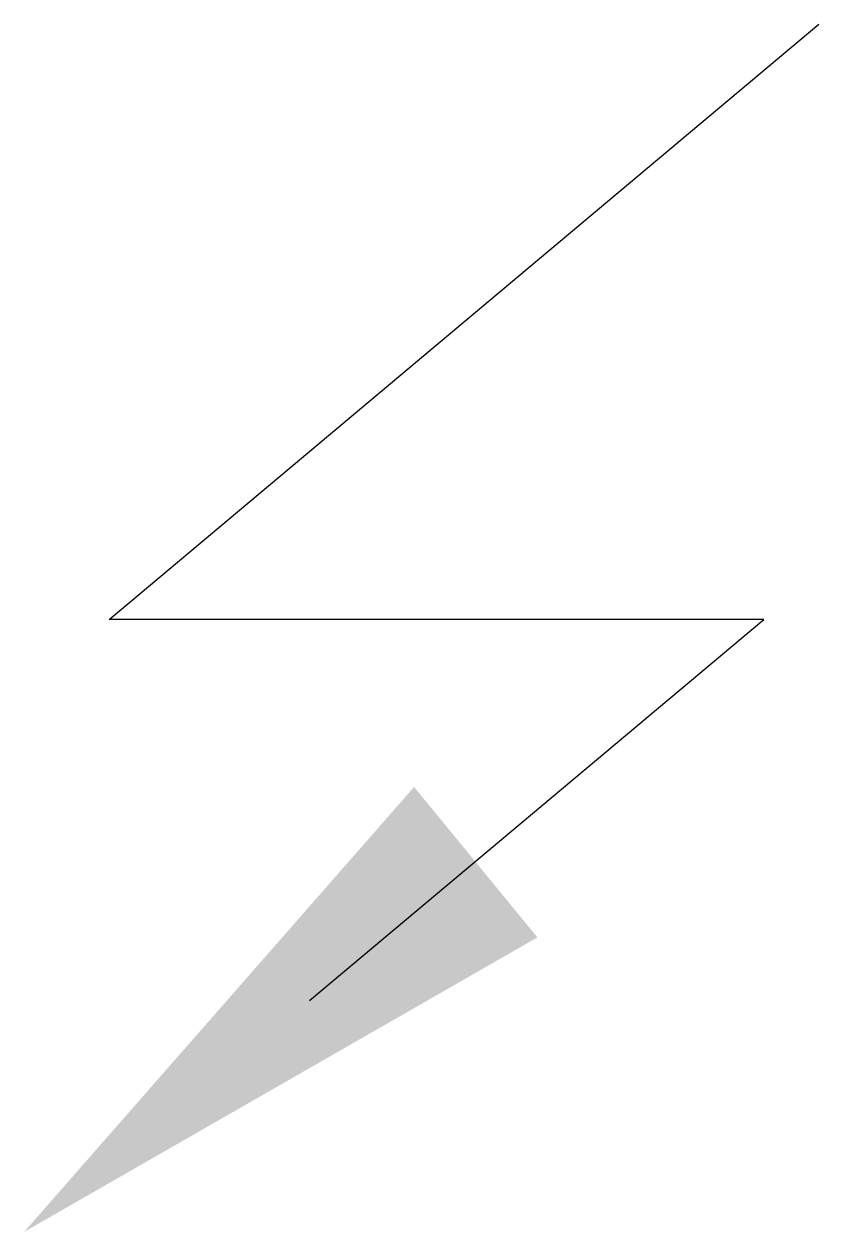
# Model space of a CAD drawing. Extents: x 368.68 to 372.11, y 481.17 to 486.39.
import ezdxf

# ---------------------------------------------------------------- set-up
doc = ezdxf.new("R2010")
doc.units = 0
doc.header["$LTSCALE"] = 5
doc.header["$MEASUREMENT"] = 0
doc.layers.add('11', color=1, linetype='CONTINUOUS')
doc.layers.add('12', color=2, linetype='CONTINUOUS')

msp = doc.modelspace()

# ---------------------------------------------------------------- linework, layer by layer
at = {"layer": '11'}
for p, q in [((369.0455, 483.817), (372.1097, 486.3881)), ((371.8725, 483.817), (369.0455, 483.817)), ((369.9114, 482.1715), (371.8725, 483.817))]:
    msp.add_line(p, q, dxfattribs=at)
at = {"layer": '12'}
msp.add_solid([(370.8948, 482.4436), (370.3626, 483.0935), (368.6792, 481.1718)], dxfattribs=at)

doc.saveas('drawing.dxf')
